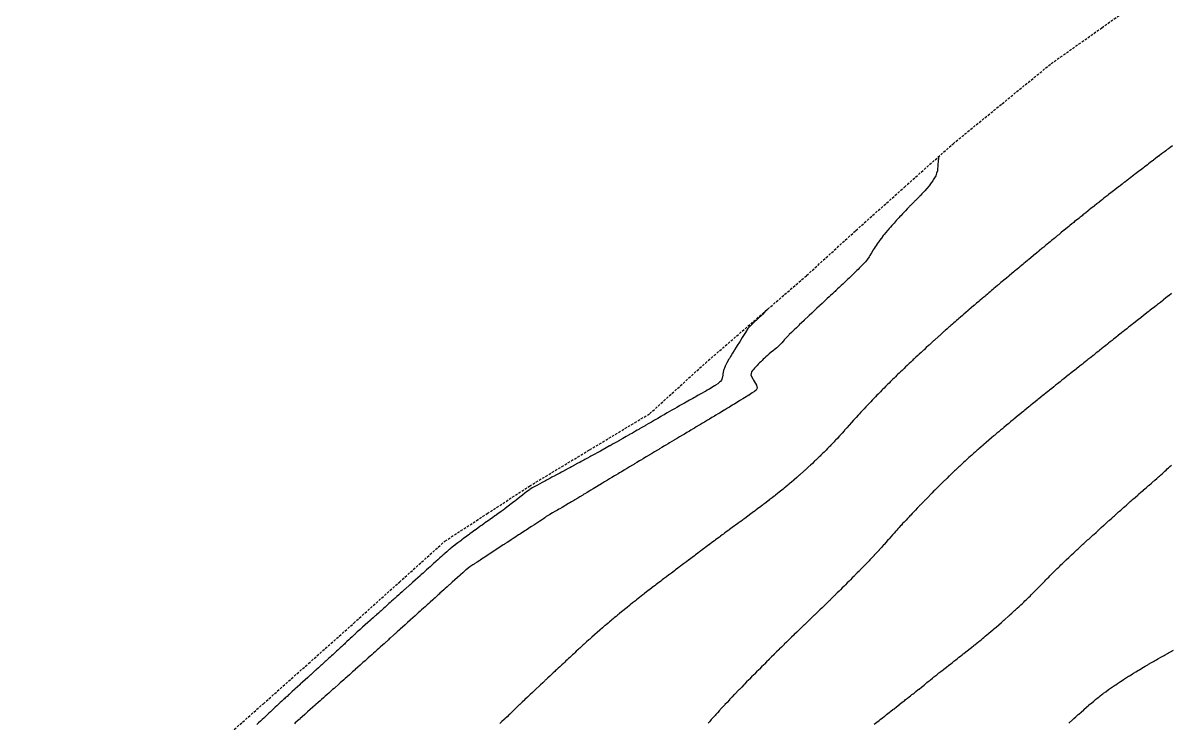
# Model space of a CAD drawing. Extents: x 6012137 to 6013842, y 2108997 to 2110704.
# Drawn here: x 6012141.1 to 6012371.2, y 2109136.9 to 2109277.2 of the extents above; entities that cross this region are included whole.
import ezdxf

# ---------------------------------------------------------------- set-up
doc = ezdxf.new("R2010")
doc.units = 0
doc.linetypes.add('HIDDENX2', pattern=[0.75, 0.5, -0.25])
doc.layers.get('0').update_dxf_attribs({"linetype": 'CONTINUOUS'})

msp = doc.modelspace()

# ---------------------------------------------------------------- linework, layer by layer
at = {"color": 6, "linetype": 'CONTINUOUS', "flags": 128}
for points in [[(6012371.45, 2109252.61), (6012371.01, 2109252.27), (6012370.68, 2109252.02), (6012370.44, 2109251.84), (6012370.13, 2109251.61), (6012369.87, 2109251.41), (6012369.68, 2109251.27), (6012369.3, 2109250.98), (6012368.8, 2109250.61), (6012368.73, 2109250.55), (6012368.68, 2109250.51), (6012368.16, 2109250.12), (6012367.68, 2109249.76), (6012367.59, 2109249.69), (6012367.48, 2109249.61), (6012367.03, 2109249.26), (6012366.68, 2109249), (6012366.46, 2109248.83), (6012366.17, 2109248.61), (6012365.89, 2109248.39), (6012365.68, 2109248.23), (6012365.32, 2109247.96), (6012364.86, 2109247.61), (6012364.76, 2109247.53), (6012364.68, 2109247.47), (6012364.09, 2109247.01), (6012363.68, 2109246.7), (6012363.63, 2109246.66), (6012363.56, 2109246.61), (6012363.06, 2109246.22), (6012362.68, 2109245.93), (6012362.5, 2109245.79), (6012362.26, 2109245.61), (6012361.93, 2109245.35), (6012361.68, 2109245.16), (6012361.37, 2109244.92), (6012360.97, 2109244.61), (6012360.81, 2109244.48), (6012360.68, 2109244.38), (6012360.24, 2109244.04), (6012359.68, 2109243.61), (6012359.68, 2109243.61), (6012359.68, 2109243.61), (6012359.12, 2109243.17), (6012358.68, 2109242.83), (6012358.56, 2109242.73), (6012358.4, 2109242.61), (6012357.99, 2109242.29), (6012357.68, 2109242.05), (6012357.43, 2109241.85), (6012357.12, 2109241.61), (6012356.87, 2109241.41), (6012356.68, 2109241.26), (6012356.31, 2109240.97), (6012355.85, 2109240.61), (6012355.75, 2109240.53), (6012355.68, 2109240.47), (6012355.2, 2109240.09), (6012354.68, 2109239.68), (6012354.64, 2109239.65), (6012354.59, 2109239.61), (6012354.08, 2109239.2), (6012353.68, 2109238.88), (6012353.53, 2109238.76), (6012353.34, 2109238.61), (6012352.98, 2109238.31), (6012352.68, 2109238.07), (6012352.42, 2109237.86), (6012352.11, 2109237.61), (6012351.87, 2109237.41), (6012351.68, 2109237.26), (6012351.32, 2109236.97), (6012350.88, 2109236.61), (6012350.77, 2109236.52), (6012350.68, 2109236.44), (6012349.77, 2109235.7), (6012349.68, 2109235.62), (6012349.67, 2109235.62), (6012349.66, 2109235.61), (6012349.12, 2109235.16), (6012348.68, 2109234.8), (6012348.57, 2109234.71), (6012348.44, 2109234.61), (6012348.02, 2109234.26), (6012347.68, 2109233.98), (6012347.48, 2109233.81), (6012347.23, 2109233.61), (6012346.93, 2109233.36), (6012346.68, 2109233.16), (6012346.38, 2109232.91), (6012346.02, 2109232.61), (6012345.83, 2109232.45), (6012345.68, 2109232.33), (6012345.28, 2109232), (6012344.81, 2109231.61), (6012344.74, 2109231.55), (6012344.68, 2109231.5), (6012344.19, 2109231.1), (6012343.68, 2109230.67), (6012343.64, 2109230.64), (6012343.6, 2109230.61), (6012343.1, 2109230.19), (6012342.68, 2109229.84), (6012342.55, 2109229.74), (6012342.39, 2109229.61), (6012342, 2109229.28), (6012341.68, 2109229.01), (6012341.46, 2109228.83), (6012341.19, 2109228.61), (6012340.91, 2109228.37), (6012340.68, 2109228.18), (6012340.37, 2109227.92), (6012339.99, 2109227.61), (6012339.82, 2109227.46), (6012339.68, 2109227.35), (6012339.28, 2109227.01), (6012338.8, 2109226.61), (6012338.73, 2109226.55), (6012338.68, 2109226.51), (6012338.19, 2109226.1), (6012337.68, 2109225.67), (6012337.64, 2109225.64), (6012337.6, 2109225.61), (6012337.1, 2109225.19), (6012336.68, 2109224.83), (6012336.56, 2109224.73), (6012336.41, 2109224.61), (6012336.02, 2109224.27), (6012335.68, 2109223.99), (6012335.47, 2109223.81), (6012335.23, 2109223.61), (6012334.93, 2109223.35), (6012334.68, 2109223.14), (6012334.39, 2109222.9), (6012334.05, 2109222.61), (6012333.85, 2109222.44), (6012333.68, 2109222.29), (6012333.31, 2109221.98), (6012332.87, 2109221.61), (6012332.77, 2109221.52), (6012332.68, 2109221.44), (6012332.23, 2109221.06), (6012331.7, 2109220.61), (6012331.69, 2109220.6), (6012331.68, 2109220.59), (6012331.15, 2109220.14), (6012330.68, 2109219.73), (6012330.61, 2109219.68), (6012330.53, 2109219.61), (6012330.07, 2109219.21), (6012329.68, 2109218.88), (6012329.54, 2109218.75), (6012329.37, 2109218.61), (6012329, 2109218.29), (6012328.68, 2109218.01), (6012328.46, 2109217.82), (6012328.21, 2109217.61), (6012327.93, 2109217.36), (6012327.68, 2109217.14), (6012327.4, 2109216.89), (6012327.07, 2109216.61), (6012326.86, 2109216.42), (6012326.68, 2109216.26), (6012326.33, 2109215.95), (6012325.94, 2109215.61), (6012325.8, 2109215.48), (6012325.68, 2109215.37), (6012325.27, 2109215.01), (6012324.82, 2109214.61), (6012324.75, 2109214.54), (6012324.68, 2109214.48), (6012323.71, 2109213.61), (6012323.68, 2109213.58), (6012323.17, 2109213.12), (6012322.68, 2109212.67), (6012322.65, 2109212.64), (6012322.61, 2109212.61), (6012322.12, 2109212.16), (6012321.68, 2109211.75), (6012321.6, 2109211.68), (6012321.52, 2109211.61), (6012321.08, 2109211.2), (6012320.68, 2109210.83), (6012320.56, 2109210.72), (6012320.44, 2109210.61), (6012320.05, 2109210.24), (6012319.68, 2109209.9), (6012319.53, 2109209.76), (6012319.37, 2109209.61), (6012319.02, 2109209.27), (6012318.68, 2109208.95), (6012318.5, 2109208.78), (6012318.31, 2109208.61), (6012317.99, 2109208.3), (6012317.68, 2109208), (6012317.48, 2109207.81), (6012317.27, 2109207.61), (6012316.97, 2109207.32), (6012316.68, 2109207.04), (6012316.46, 2109206.83), (6012316.24, 2109206.61), (6012315.96, 2109206.33), (6012315.68, 2109206.06), (6012315.45, 2109205.84), (6012315.22, 2109205.61), (6012314.95, 2109205.34), (6012314.68, 2109205.07), (6012314.45, 2109204.84), (6012314.21, 2109204.61), (6012313.95, 2109204.34), (6012313.68, 2109204.07), (6012313.45, 2109203.84), (6012313.22, 2109203.61), (6012312.95, 2109203.33), (6012312.68, 2109203.05), (6012312.46, 2109202.83), (6012312.25, 2109202.61), (6012311.97, 2109202.32), (6012311.68, 2109202.02), (6012311.48, 2109201.81), (6012311.28, 2109201.61), (6012310.99, 2109201.3), (6012310.68, 2109200.97), (6012310.5, 2109200.78), (6012310.33, 2109200.61), (6012310.02, 2109200.27), (6012309.68, 2109199.91), (6012309.53, 2109199.75), (6012309.4, 2109199.61), (6012309.05, 2109199.23), (6012308.68, 2109198.83), (6012308.57, 2109198.71), (6012308.48, 2109198.61), (6012308.09, 2109198.19), (6012307.68, 2109197.74), (6012307.62, 2109197.67), (6012307.56, 2109197.61), (6012307.14, 2109197.14), (6012306.68, 2109196.63), (6012306.67, 2109196.62), (6012306.66, 2109196.61), (6012306.19, 2109196.09), (6012305.76, 2109195.61), (6012305.72, 2109195.56), (6012305.68, 2109195.51), (6012305.25, 2109195.03), (6012304.88, 2109194.61), (6012304.78, 2109194.5), (6012304.68, 2109194.39), (6012304.31, 2109193.97), (6012303.97, 2109193.61), (6012303.83, 2109193.45), (6012303.68, 2109193.29), (6012303.35, 2109192.94), (6012303.03, 2109192.61), (6012302.86, 2109192.43), (6012302.68, 2109192.25), (6012302.36, 2109191.92), (6012302.05, 2109191.61), (6012301.86, 2109191.42), (6012301.68, 2109191.24), (6012301.36, 2109190.93), (6012301.03, 2109190.61), (6012300.85, 2109190.43), (6012300.68, 2109190.27), (6012300.34, 2109189.94), (6012299.98, 2109189.61), (6012299.83, 2109189.46), (6012299.68, 2109189.32), (6012299.31, 2109188.97), (6012298.92, 2109188.61), (6012298.79, 2109188.49), (6012298.68, 2109188.39), (6012298.27, 2109188.01), (6012297.83, 2109187.61), (6012297.75, 2109187.54), (6012297.68, 2109187.47), (6012296.71, 2109186.61), (6012296.68, 2109186.58), (6012296.17, 2109186.12), (6012295.68, 2109185.69), (6012295.63, 2109185.65), (6012295.58, 2109185.61), (6012295.1, 2109185.19), (6012294.68, 2109184.83), (6012294.56, 2109184.73), (6012294.41, 2109184.61), (6012294.01, 2109184.27), (6012293.68, 2109184), (6012293.46, 2109183.82), (6012293.19, 2109183.61), (6012292.91, 2109183.38), (6012292.68, 2109183.19), (6012292.35, 2109182.93), (6012291.93, 2109182.61), (6012291.79, 2109182.49), (6012291.68, 2109182.41), (6012291.23, 2109182.06), (6012290.68, 2109181.64), (6012290.66, 2109181.62), (6012290.64, 2109181.61), (6012290.1, 2109181.19), (6012289.68, 2109180.87), (6012289.53, 2109180.76), (6012289.33, 2109180.61), (6012288.96, 2109180.33), (6012288.68, 2109180.11), (6012288.39, 2109179.9), (6012288, 2109179.61), (6012287.82, 2109179.47), (6012287.68, 2109179.36), (6012287.25, 2109179.04), (6012286.68, 2109178.62), (6012286.67, 2109178.61), (6012286.66, 2109178.61), (6012286.1, 2109178.19), (6012285.68, 2109177.88), (6012285.52, 2109177.77), (6012285.3, 2109177.61), (6012284.94, 2109177.34), (6012284.68, 2109177.15), (6012284.37, 2109176.92), (6012283.93, 2109176.61), (6012283.79, 2109176.5), (6012283.68, 2109176.42), (6012283.21, 2109176.08), (6012282.68, 2109175.68), (6012282.64, 2109175.65), (6012282.57, 2109175.61), (6012282.06, 2109175.23), (6012281.68, 2109174.95), (6012281.48, 2109174.8), (6012281.22, 2109174.61), (6012280.91, 2109174.38), (6012280.68, 2109174.2), (6012280.34, 2109173.95), (6012279.87, 2109173.61), (6012279.76, 2109173.52), (6012279.68, 2109173.46), (6012279.19, 2109173.1), (6012278.68, 2109172.71), (6012278.62, 2109172.67), (6012278.53, 2109172.61), (6012278.05, 2109172.24), (6012277.68, 2109171.96), (6012277.48, 2109171.81), (6012277.2, 2109171.61), (6012276.9, 2109171.38), (6012276.68, 2109171.21), (6012276.33, 2109170.95), (6012275.87, 2109170.61), (6012275.76, 2109170.52), (6012275.68, 2109170.46), (6012275.19, 2109170.09), (6012274.68, 2109169.71), (6012274.62, 2109169.66), (6012274.54, 2109169.61), (6012274.05, 2109169.24), (6012273.68, 2109168.96), (6012273.48, 2109168.81), (6012273.21, 2109168.61), (6012272.91, 2109168.38), (6012272.68, 2109168.21), (6012272.34, 2109167.95), (6012271.88, 2109167.61), (6012271.77, 2109167.52), (6012271.68, 2109167.45), (6012271.07, 2109166.99), (6012270.68, 2109166.7), (6012270.63, 2109166.66), (6012270.55, 2109166.61), (6012270.06, 2109166.23), (6012269.68, 2109165.94), (6012269.49, 2109165.8), (6012269.23, 2109165.61), (6012268.92, 2109165.37), (6012268.68, 2109165.18), (6012268.35, 2109164.93), (6012267.92, 2109164.61), (6012267.78, 2109164.5), (6012267.68, 2109164.42), (6012267.22, 2109164.07), (6012266.68, 2109163.65), (6012266.65, 2109163.63), (6012266.62, 2109163.61), (6012266.09, 2109163.2), (6012265.68, 2109162.88), (6012265.53, 2109162.76), (6012265.33, 2109162.61), (6012264.97, 2109162.32), (6012264.68, 2109162.09), (6012264.41, 2109161.88), (6012264.06, 2109161.61), (6012263.85, 2109161.44), (6012263.68, 2109161.3), (6012263.29, 2109160.99), (6012262.81, 2109160.61), (6012262.74, 2109160.55), (6012262.68, 2109160.5), (6012262.18, 2109160.1), (6012261.68, 2109159.7), (6012261.63, 2109159.66), (6012261.57, 2109159.61), (6012261.08, 2109159.21), (6012260.68, 2109158.88), (6012260.53, 2109158.76), (6012260.35, 2109158.61), (6012259.98, 2109158.3), (6012259.68, 2109158.05), (6012259.44, 2109157.85), (6012259.14, 2109157.61), (6012258.89, 2109157.4), (6012258.68, 2109157.22), (6012258.35, 2109156.94), (6012257.95, 2109156.61), (6012257.81, 2109156.48), (6012257.68, 2109156.37), (6012257.27, 2109156.02), (6012256.78, 2109155.61), (6012256.73, 2109155.56), (6012256.68, 2109155.52), (6012256.19, 2109155.09), (6012255.68, 2109154.65), (6012255.66, 2109154.63), (6012255.63, 2109154.61), (6012255.13, 2109154.16), (6012254.68, 2109153.76), (6012254.6, 2109153.69), (6012254.51, 2109153.61), (6012254.07, 2109153.22), (6012253.68, 2109152.86), (6012253.55, 2109152.74), (6012253.4, 2109152.61), (6012253.02, 2109152.26), (6012252.68, 2109151.94), (6012252.5, 2109151.78), (6012252.32, 2109151.61), (6012251.99, 2109151.3), (6012251.68, 2109151.01), (6012251.47, 2109150.82), (6012251.25, 2109150.61), (6012250.95, 2109150.33), (6012250.68, 2109150.08), (6012250.44, 2109149.85), (6012250.18, 2109149.61), (6012249.92, 2109149.37), (6012249.68, 2109149.14), (6012249.4, 2109148.88), (6012249.1, 2109148.61), (6012248.89, 2109148.4), (6012248.68, 2109148.21), (6012248.37, 2109147.92), (6012248.03, 2109147.61), (6012247.85, 2109147.43), (6012247.68, 2109147.27), (6012247.34, 2109146.95), (6012246.97, 2109146.61), (6012246.82, 2109146.47), (6012246.68, 2109146.33), (6012246.31, 2109145.98), (6012245.91, 2109145.61), (6012245.79, 2109145.5), (6012245.68, 2109145.39), (6012245.28, 2109145.01), (6012244.85, 2109144.61), (6012244.76, 2109144.53), (6012244.68, 2109144.45), (6012243.79, 2109143.61), (6012243.68, 2109143.5), (6012243.22, 2109143.07), (6012242.73, 2109142.61), (6012242.71, 2109142.58), (6012242.68, 2109142.55), (6012242.19, 2109142.09), (6012241.68, 2109141.61), (6012241.68, 2109141.6), (6012241.68, 2109141.6), (6012241.17, 2109141.12), (6012240.68, 2109140.65), (6012240.66, 2109140.63), (6012240.64, 2109140.61), (6012240.15, 2109140.14), (6012239.68, 2109139.69), (6012239.64, 2109139.65), (6012239.59, 2109139.61), (6012239.13, 2109139.16), (6012238.68, 2109138.73), (6012238.62, 2109138.67), (6012238.55, 2109138.61), (6012238.11, 2109138.18), (6012237.68, 2109137.77), (6012237.6, 2109137.69), (6012237.51, 2109137.61), (6012237.09, 2109137.2), (6012236.68, 2109136.8)], [(6012324.6, 2109250.44), (6012324.6, 2109250.43), (6012324.58, 2109250.21), (6012324.57, 2109250.05), (6012324.53, 2109249.61), (6012324.47, 2109248.82), (6012324.45, 2109248.61), (6012324.39, 2109247.9), (6012324.36, 2109247.61), (6012324.17, 2109247.11), (6012324.04, 2109246.61), (6012323.9, 2109246.39), (6012323.68, 2109246.02), (6012323.52, 2109245.76), (6012323.44, 2109245.61), (6012323.11, 2109245.18), (6012322.69, 2109244.61), (6012322.68, 2109244.6), (6012322.68, 2109244.6), (6012322.22, 2109244.07), (6012321.83, 2109243.61), (6012321.76, 2109243.53), (6012321.68, 2109243.45), (6012321.27, 2109243.01), (6012320.88, 2109242.61), (6012320.78, 2109242.51), (6012320.68, 2109242.41), (6012320.29, 2109242), (6012319.9, 2109241.61), (6012319.79, 2109241.5), (6012319.68, 2109241.39), (6012319.29, 2109240.99), (6012318.91, 2109240.61), (6012318.8, 2109240.49), (6012318.68, 2109240.38), (6012318.31, 2109239.98), (6012317.95, 2109239.61), (6012317.82, 2109239.47), (6012317.68, 2109239.33), (6012317.34, 2109238.95), (6012317.02, 2109238.61), (6012316.86, 2109238.43), (6012316.68, 2109238.25), (6012316.38, 2109237.9), (6012316.11, 2109237.61), (6012315.91, 2109237.38), (6012315.68, 2109237.14), (6012315.44, 2109236.85), (6012315.22, 2109236.61), (6012314.97, 2109236.32), (6012314.68, 2109236.01), (6012314.5, 2109235.78), (6012314.35, 2109235.61), (6012314.05, 2109235.24), (6012313.68, 2109234.83), (6012313.59, 2109234.7), (6012313.52, 2109234.61), (6012313.16, 2109234.12), (6012312.77, 2109233.61), (6012312.73, 2109233.56), (6012312.68, 2109233.49), (6012312.31, 2109232.97), (6012312.06, 2109232.61), (6012311.9, 2109232.38), (6012311.68, 2109232.04), (6012311.51, 2109231.78), (6012311.41, 2109231.61), (6012311.14, 2109231.15), (6012310.84, 2109230.61), (6012310.78, 2109230.51), (6012310.68, 2109230.37), (6012310.37, 2109229.91), (6012310.16, 2109229.61), (6012309.92, 2109229.36), (6012309.68, 2109229.1), (6012309.44, 2109228.85), (6012309.23, 2109228.61), (6012308.95, 2109228.34), (6012308.68, 2109228.07), (6012308.45, 2109227.84), (6012308.23, 2109227.61), (6012307.95, 2109227.34), (6012307.68, 2109227.08), (6012307.44, 2109226.85), (6012307.2, 2109226.61), (6012306.93, 2109226.36), (6012306.68, 2109226.11), (6012306.42, 2109225.87), (6012306.16, 2109225.61), (6012305.91, 2109225.38), (6012305.68, 2109225.16), (6012305.4, 2109224.89), (6012305.1, 2109224.61), (6012304.88, 2109224.4), (6012304.68, 2109224.21), (6012304.37, 2109223.92), (6012304.04, 2109223.61), (6012303.85, 2109223.43), (6012303.68, 2109223.28), (6012303.33, 2109222.95), (6012302.96, 2109222.61), (6012302.82, 2109222.47), (6012302.68, 2109222.35), (6012302.3, 2109221.99), (6012301.89, 2109221.61), (6012301.78, 2109221.51), (6012301.68, 2109221.42), (6012301.26, 2109221.02), (6012300.81, 2109220.61), (6012300.74, 2109220.54), (6012300.68, 2109220.48), (6012300.23, 2109220.06), (6012299.75, 2109219.61), (6012299.71, 2109219.57), (6012299.68, 2109219.55), (6012299.2, 2109219.09), (6012298.68, 2109218.61), (6012298.68, 2109218.6), (6012298.68, 2109218.6), (6012298.61, 2109218.53), (6012297.68, 2109217.65), (6012297.63, 2109217.61), (6012296.68, 2109216.7), (6012296.63, 2109216.65), (6012296.58, 2109216.61), (6012296.13, 2109216.16), (6012295.68, 2109215.74), (6012295.61, 2109215.67), (6012295.55, 2109215.61), (6012295.11, 2109215.17), (6012294.68, 2109214.77), (6012294.6, 2109214.68), (6012294.53, 2109214.61), (6012294.11, 2109214.17), (6012293.68, 2109213.75), (6012293.62, 2109213.67), (6012293.56, 2109213.61), (6012293.16, 2109213.13), (6012292.68, 2109212.61), (6012292.68, 2109212.6), (6012292.68, 2109212.6), (6012292.16, 2109212.12), (6012291.68, 2109211.73), (6012291.61, 2109211.67), (6012291.53, 2109211.61), (6012291.06, 2109211.22), (6012290.68, 2109210.91), (6012290.52, 2109210.76), (6012290.34, 2109210.61), (6012289.99, 2109210.29), (6012289.68, 2109210.05), (6012289.47, 2109209.82), (6012289.24, 2109209.61), (6012288.97, 2109209.32), (6012288.68, 2109209.09), (6012288.45, 2109208.84), (6012288.23, 2109208.61), (6012287.97, 2109208.31), (6012287.68, 2109208.05), (6012287.48, 2109207.81), (6012287.33, 2109207.61), (6012287.09, 2109207.31), (6012286.97, 2109206.66), (6012287, 2109206.61), (6012287.35, 2109205.94), (6012287.5, 2109205.61), (6012287.68, 2109205.3), (6012288.1, 2109204.61), (6012288.22, 2109204.07), (6012288.03, 2109203.61), (6012287.68, 2109203.38), (6012287.22, 2109203.07), (6012286.68, 2109202.7), (6012286.62, 2109202.66), (6012286.54, 2109202.61), (6012285.68, 2109202.08), (6012285.39, 2109201.9), (6012284.91, 2109201.61), (6012284.68, 2109201.47), (6012284.14, 2109201.14), (6012283.68, 2109200.86), (6012283.52, 2109200.76), (6012283.26, 2109200.61), (6012282.68, 2109200.25), (6012282.28, 2109200.01), (6012281.68, 2109199.65), (6012281.65, 2109199.63), (6012281.61, 2109199.61), (6012280.68, 2109199.05), (6012280.4, 2109198.88), (6012279.95, 2109198.61), (6012279.68, 2109198.45), (6012279.16, 2109198.13), (6012278.68, 2109197.85), (6012278.53, 2109197.76), (6012278.28, 2109197.61), (6012277.68, 2109197.25), (6012277.28, 2109197.01), (6012276.68, 2109196.65), (6012276.65, 2109196.63), (6012276.61, 2109196.61), (6012276.03, 2109196.26), (6012275.68, 2109196.05), (6012275.4, 2109195.88), (6012274.94, 2109195.61), (6012274.68, 2109195.45), (6012274.15, 2109195.13), (6012273.68, 2109194.85), (6012273.53, 2109194.76), (6012273.28, 2109194.61), (6012272.68, 2109194.25), (6012272.28, 2109194.01), (6012271.68, 2109193.65), (6012271.61, 2109193.61), (6012270.68, 2109193.05), (6012270.4, 2109192.88), (6012269.94, 2109192.61), (6012269.68, 2109192.45), (6012269.15, 2109192.13), (6012268.68, 2109191.85), (6012268.53, 2109191.76), (6012268.27, 2109191.61), (6012267.68, 2109191.25), (6012267.28, 2109191.01), (6012266.68, 2109190.65), (6012266.65, 2109190.63), (6012266.61, 2109190.61), (6012266.03, 2109190.26), (6012265.68, 2109190.05), (6012265.4, 2109189.88), (6012264.94, 2109189.61), (6012264.68, 2109189.45), (6012264.15, 2109189.13), (6012263.68, 2109188.85), (6012263.53, 2109188.76), (6012263.28, 2109188.61), (6012262.68, 2109188.25), (6012262.28, 2109188.01), (6012261.68, 2109187.65), (6012261.65, 2109187.63), (6012261.61, 2109187.61), (6012261.03, 2109187.26), (6012260.68, 2109187.05), (6012260.4, 2109186.88), (6012259.94, 2109186.61), (6012259.68, 2109186.45), (6012259.15, 2109186.13), (6012258.68, 2109185.85), (6012258.28, 2109185.61), (6012257.68, 2109185.25), (6012257.28, 2109185.01), (6012256.68, 2109184.65), (6012256.65, 2109184.63), (6012256.61, 2109184.61), (6012256.03, 2109184.26), (6012255.68, 2109184.05), (6012255.4, 2109183.88), (6012254.94, 2109183.61), (6012254.68, 2109183.45), (6012254.15, 2109183.13), (6012253.68, 2109182.85), (6012253.53, 2109182.76), (6012253.28, 2109182.61), (6012252.68, 2109182.25), (6012252.28, 2109182.01), (6012251.68, 2109181.65), (6012251.65, 2109181.63), (6012251.61, 2109181.61), (6012251.02, 2109181.26), (6012250.68, 2109181.05), (6012250.4, 2109180.89), (6012249.93, 2109180.61), (6012249.68, 2109180.46), (6012249.14, 2109180.14), (6012248.68, 2109179.86), (6012248.51, 2109179.77), (6012248.23, 2109179.61), (6012247.68, 2109179.29), (6012247.24, 2109179.05), (6012246.68, 2109178.74), (6012246.6, 2109178.69), (6012246.47, 2109178.61), (6012245.99, 2109178.3), (6012245.68, 2109178.08), (6012245.4, 2109177.88), (6012244.99, 2109177.61), (6012244.68, 2109177.4), (6012244.07, 2109177), (6012243.68, 2109176.74), (6012243.6, 2109176.68), (6012243.48, 2109176.61), (6012243, 2109176.29), (6012242.68, 2109176.08), (6012242.39, 2109175.89), (6012241.96, 2109175.61), (6012241.68, 2109175.42), (6012241.19, 2109175.1), (6012240.68, 2109174.77), (6012240.58, 2109174.7), (6012240.44, 2109174.61), (6012239.68, 2109174.11), (6012239.37, 2109173.91), (6012238.91, 2109173.61), (6012238.68, 2109173.46), (6012238.16, 2109173.12), (6012237.68, 2109172.81), (6012237.56, 2109172.73), (6012237.37, 2109172.61), (6012236.68, 2109172.15), (6012236.35, 2109171.94), (6012235.84, 2109171.61), (6012235.68, 2109171.5), (6012235.14, 2109171.15), (6012234.68, 2109170.85), (6012234.54, 2109170.75), (6012234.32, 2109170.61), (6012233.68, 2109170.19), (6012233.33, 2109169.96), (6012232.79, 2109169.61), (6012232.68, 2109169.53), (6012232.13, 2109169.16), (6012231.68, 2109168.87), (6012231.52, 2109168.76), (6012231.29, 2109168.61), (6012230.68, 2109168.2), (6012230.34, 2109167.95), (6012229.91, 2109167.61), (6012229.8, 2109167.53), (6012229.68, 2109167.42), (6012229.25, 2109167.03), (6012228.77, 2109166.61), (6012228.68, 2109166.52), (6012228.2, 2109166.09), (6012227.68, 2109165.62), (6012227.67, 2109165.61), (6012227.66, 2109165.61), (6012227.15, 2109165.14), (6012226.68, 2109164.72), (6012226.62, 2109164.67), (6012226.55, 2109164.61), (6012226.09, 2109164.19), (6012225.68, 2109163.82), (6012225.57, 2109163.72), (6012225.44, 2109163.61), (6012224.68, 2109162.92), (6012224.51, 2109162.77), (6012224.33, 2109162.61), (6012223.68, 2109162.02), (6012223.46, 2109161.82), (6012223.22, 2109161.61), (6012222.68, 2109161.12), (6012222.41, 2109160.88), (6012222.11, 2109160.61), (6012221.68, 2109160.22), (6012221.36, 2109159.93), (6012221, 2109159.61), (6012220.68, 2109159.32), (6012220.3, 2109158.98), (6012219.89, 2109158.61), (6012219.68, 2109158.42), (6012219.25, 2109158.03), (6012218.78, 2109157.61), (6012218.68, 2109157.52), (6012218.2, 2109157.09), (6012217.68, 2109156.62), (6012217.67, 2109156.61), (6012216.68, 2109155.72), (6012216.62, 2109155.67), (6012216.55, 2109155.61), (6012216.09, 2109155.19), (6012215.68, 2109154.82), (6012215.57, 2109154.72), (6012215.44, 2109154.61), (6012214.68, 2109153.92), (6012214.52, 2109153.77), (6012214.33, 2109153.61), (6012213.68, 2109153.02), (6012213.46, 2109152.82), (6012213.22, 2109152.61), (6012212.68, 2109152.12), (6012212.41, 2109151.88), (6012212.11, 2109151.61), (6012211.94, 2109151.45), (6012211.68, 2109151.22), (6012211.36, 2109150.93), (6012211.01, 2109150.61), (6012210.68, 2109150.31), (6012210.31, 2109149.98), (6012209.89, 2109149.61), (6012209.68, 2109149.42), (6012209.25, 2109149.04), (6012208.77, 2109148.61), (6012208.68, 2109148.53), (6012208.19, 2109148.09), (6012207.68, 2109147.63), (6012207.67, 2109147.62), (6012207.65, 2109147.61), (6012207.14, 2109147.15), (6012206.68, 2109146.74), (6012206.61, 2109146.68), (6012206.53, 2109146.61), (6012206.08, 2109146.21), (6012205.68, 2109145.85), (6012205.55, 2109145.73), (6012205.41, 2109145.61), (6012204.68, 2109144.96), (6012204.49, 2109144.79), (6012204.29, 2109144.61), (6012203.68, 2109144.07), (6012203.44, 2109143.85), (6012203.16, 2109143.61), (6012202.68, 2109143.18), (6012202.38, 2109142.91), (6012202.04, 2109142.61), (6012201.68, 2109142.28), (6012201.32, 2109141.96), (6012200.92, 2109141.61), (6012200.68, 2109141.39), (6012200.26, 2109141.02), (6012199.8, 2109140.61), (6012199.68, 2109140.5), (6012199.21, 2109140.08), (6012198.68, 2109139.61), (6012198.68, 2109139.61), (6012198.68, 2109139.61), (6012198.15, 2109139.14), (6012197.68, 2109138.72), (6012197.62, 2109138.66), (6012197.56, 2109138.61), (6012197.09, 2109138.19), (6012196.68, 2109137.83), (6012196.57, 2109137.72), (6012196.44, 2109137.61), (6012195.68, 2109136.93), (6012195.51, 2109136.78)], [(6012371.3, 2109222.99), (6012370.81, 2109222.61), (6012370.74, 2109222.55), (6012370.68, 2109222.51), (6012370.17, 2109222.11), (6012369.68, 2109221.73), (6012369.61, 2109221.67), (6012369.53, 2109221.61), (6012369.05, 2109221.24), (6012368.68, 2109220.95), (6012368.49, 2109220.8), (6012368.24, 2109220.61), (6012367.93, 2109220.36), (6012367.68, 2109220.17), (6012367.36, 2109219.92), (6012366.96, 2109219.61), (6012366.8, 2109219.48), (6012366.68, 2109219.39), (6012366.24, 2109219.04), (6012365.68, 2109218.61), (6012365.68, 2109218.6), (6012365.68, 2109218.6), (6012365.12, 2109218.16), (6012364.68, 2109217.82), (6012364.41, 2109217.61), (6012363.68, 2109217.03), (6012363.44, 2109216.84), (6012363.14, 2109216.61), (6012362.89, 2109216.4), (6012362.68, 2109216.24), (6012362.33, 2109215.96), (6012361.88, 2109215.61), (6012361.77, 2109215.52), (6012361.68, 2109215.45), (6012361.21, 2109215.08), (6012360.68, 2109214.66), (6012360.65, 2109214.63), (6012360.62, 2109214.61), (6012360.1, 2109214.19), (6012359.68, 2109213.86), (6012359.54, 2109213.75), (6012359.36, 2109213.61), (6012358.98, 2109213.31), (6012358.68, 2109213.07), (6012358.42, 2109212.86), (6012358.1, 2109212.61), (6012357.87, 2109212.42), (6012357.68, 2109212.27), (6012357.31, 2109211.98), (6012356.84, 2109211.61), (6012356.75, 2109211.54), (6012356.68, 2109211.48), (6012356.19, 2109211.09), (6012355.68, 2109210.68), (6012355.64, 2109210.65), (6012355.58, 2109210.61), (6012355.08, 2109210.21), (6012354.68, 2109209.89), (6012354.52, 2109209.76), (6012354.33, 2109209.61), (6012353.97, 2109209.32), (6012353.68, 2109209.09), (6012353.41, 2109208.88), (6012353.07, 2109208.61), (6012352.85, 2109208.43), (6012352.68, 2109208.3), (6012352.3, 2109207.99), (6012351.82, 2109207.61), (6012351.74, 2109207.55), (6012351.68, 2109207.5), (6012351.15, 2109207.08), (6012350.68, 2109206.7), (6012350.56, 2109206.61), (6012349.68, 2109205.9), (6012349.51, 2109205.77), (6012349.31, 2109205.61), (6012348.96, 2109205.33), (6012348.68, 2109205.1), (6012348.4, 2109204.88), (6012348.06, 2109204.61), (6012347.85, 2109204.44), (6012347.68, 2109204.3), (6012347.29, 2109203.99), (6012346.81, 2109203.61), (6012346.74, 2109203.55), (6012346.68, 2109203.5), (6012346.18, 2109203.1), (6012345.68, 2109202.7), (6012345.63, 2109202.66), (6012345.57, 2109202.61), (6012345.08, 2109202.21), (6012344.68, 2109201.89), (6012344.52, 2109201.76), (6012344.33, 2109201.61), (6012343.97, 2109201.32), (6012343.68, 2109201.09), (6012343.42, 2109200.87), (6012343.09, 2109200.61), (6012342.86, 2109200.42), (6012342.68, 2109200.28), (6012342.31, 2109199.98), (6012341.86, 2109199.61), (6012341.76, 2109199.53), (6012341.68, 2109199.46), (6012341.21, 2109199.08), (6012340.68, 2109198.64), (6012340.66, 2109198.62), (6012340.64, 2109198.61), (6012340.11, 2109198.17), (6012339.68, 2109197.81), (6012339.57, 2109197.72), (6012339.43, 2109197.61), (6012339.02, 2109197.27), (6012338.68, 2109196.98), (6012338.23, 2109196.61), (6012337.68, 2109196.15), (6012337.38, 2109195.9), (6012337.03, 2109195.61), (6012336.84, 2109195.45), (6012336.68, 2109195.31), (6012336.3, 2109194.99), (6012335.84, 2109194.61), (6012335.76, 2109194.53), (6012335.68, 2109194.47), (6012335.21, 2109194.07), (6012334.68, 2109193.62), (6012334.67, 2109193.61), (6012334.66, 2109193.61), (6012334.13, 2109193.15), (6012333.68, 2109192.76), (6012333.6, 2109192.69), (6012333.5, 2109192.61), (6012333.06, 2109192.22), (6012332.68, 2109191.89), (6012332.53, 2109191.76), (6012332.36, 2109191.61), (6012332, 2109191.29), (6012331.68, 2109191), (6012331.47, 2109190.82), (6012331.24, 2109190.61), (6012330.94, 2109190.34), (6012330.68, 2109190.11), (6012330.42, 2109189.87), (6012330.13, 2109189.61), (6012329.9, 2109189.39), (6012329.68, 2109189.19), (6012329.37, 2109188.91), (6012329.05, 2109188.61), (6012328.86, 2109188.43), (6012328.68, 2109188.27), (6012328.34, 2109187.95), (6012327.98, 2109187.61), (6012327.82, 2109187.46), (6012327.68, 2109187.33), (6012327.31, 2109186.98), (6012326.92, 2109186.61), (6012326.8, 2109186.49), (6012326.68, 2109186.37), (6012326.29, 2109186), (6012325.89, 2109185.61), (6012325.78, 2109185.5), (6012325.68, 2109185.4), (6012325.28, 2109185.01), (6012324.87, 2109184.61), (6012324.77, 2109184.51), (6012324.68, 2109184.42), (6012323.86, 2109183.61), (6012323.68, 2109183.43), (6012323.27, 2109183.02), (6012322.87, 2109182.61), (6012322.77, 2109182.51), (6012322.68, 2109182.42), (6012322.28, 2109182.01), (6012321.88, 2109181.61), (6012321.78, 2109181.5), (6012321.68, 2109181.4), (6012321.29, 2109181), (6012320.91, 2109180.61), (6012320.8, 2109180.49), (6012320.68, 2109180.37), (6012320.31, 2109179.98), (6012319.95, 2109179.61), (6012319.82, 2109179.47), (6012319.68, 2109179.32), (6012319.33, 2109178.95), (6012319.01, 2109178.61), (6012318.85, 2109178.44), (6012318.68, 2109178.26), (6012318.37, 2109177.92), (6012318.07, 2109177.61), (6012317.88, 2109177.4), (6012317.68, 2109177.18), (6012317.4, 2109176.88), (6012317.15, 2109176.61), (6012316.93, 2109176.36), (6012316.68, 2109176.09), (6012316.45, 2109175.84), (6012316.24, 2109175.61), (6012315.98, 2109175.31), (6012315.68, 2109174.98), (6012315.5, 2109174.78), (6012315.35, 2109174.61), (6012315.03, 2109174.25), (6012314.68, 2109173.85), (6012314.56, 2109173.72), (6012314.46, 2109173.61), (6012314.1, 2109173.19), (6012313.68, 2109172.72), (6012313.63, 2109172.66), (6012313.58, 2109172.61), (6012313.16, 2109172.13), (6012312.68, 2109171.61), (6012312.68, 2109171.6), (6012312.68, 2109171.6), (6012312.2, 2109171.08), (6012311.76, 2109170.61), (6012311.72, 2109170.56), (6012311.68, 2109170.52), (6012310.82, 2109169.61), (6012310.68, 2109169.46), (6012310.26, 2109169.02), (6012309.86, 2109168.61), (6012309.77, 2109168.51), (6012309.68, 2109168.42), (6012309.28, 2109168.01), (6012308.89, 2109167.61), (6012308.79, 2109167.5), (6012308.68, 2109167.39), (6012308.29, 2109167), (6012307.91, 2109166.61), (6012307.79, 2109166.49), (6012307.68, 2109166.38), (6012307.3, 2109165.99), (6012306.92, 2109165.61), (6012306.8, 2109165.49), (6012306.68, 2109165.37), (6012306.3, 2109164.99), (6012305.92, 2109164.61), (6012305.8, 2109164.49), (6012305.68, 2109164.37), (6012305.3, 2109163.99), (6012304.92, 2109163.61), (6012304.8, 2109163.49), (6012304.68, 2109163.37), (6012304.29, 2109162.99), (6012303.9, 2109162.61), (6012303.79, 2109162.5), (6012303.68, 2109162.39), (6012303.29, 2109162), (6012302.88, 2109161.61), (6012302.78, 2109161.51), (6012302.68, 2109161.41), (6012302.27, 2109161.01), (6012301.86, 2109160.61), (6012301.77, 2109160.52), (6012301.68, 2109160.44), (6012301.26, 2109160.03), (6012300.82, 2109159.61), (6012300.75, 2109159.54), (6012300.68, 2109159.47), (6012300.24, 2109159.05), (6012299.78, 2109158.61), (6012299.73, 2109158.55), (6012299.68, 2109158.51), (6012299.22, 2109158.06), (6012298.75, 2109157.61), (6012298.71, 2109157.57), (6012298.68, 2109157.54), (6012297.7, 2109156.61), (6012297.68, 2109156.58), (6012297.07, 2109155.99), (6012296.68, 2109155.62), (6012296.67, 2109155.61), (6012296.67, 2109155.61), (6012296.17, 2109155.12), (6012295.68, 2109154.65), (6012295.66, 2109154.63), (6012295.63, 2109154.61), (6012295.15, 2109154.14), (6012294.68, 2109153.68), (6012294.64, 2109153.64), (6012294.61, 2109153.61), (6012294.14, 2109153.15), (6012293.68, 2109152.7), (6012293.63, 2109152.65), (6012293.59, 2109152.61), (6012293.13, 2109152.16), (6012292.68, 2109151.71), (6012292.63, 2109151.66), (6012292.57, 2109151.61), (6012292.12, 2109151.16), (6012291.68, 2109150.72), (6012291.62, 2109150.66), (6012291.56, 2109150.61), (6012291.12, 2109150.17), (6012290.68, 2109149.73), (6012290.62, 2109149.67), (6012290.56, 2109149.61), (6012290.12, 2109149.17), (6012289.68, 2109148.73), (6012289.62, 2109148.67), (6012289.56, 2109148.61), (6012289.12, 2109148.17), (6012288.68, 2109147.73), (6012288.62, 2109147.67), (6012288.56, 2109147.61), (6012288.12, 2109147.17), (6012287.68, 2109146.72), (6012287.62, 2109146.66), (6012287.56, 2109146.61), (6012287.12, 2109146.16), (6012286.68, 2109145.71), (6012286.63, 2109145.66), (6012286.57, 2109145.61), (6012286.13, 2109145.16), (6012285.68, 2109144.7), (6012285.64, 2109144.65), (6012285.59, 2109144.61), (6012285.14, 2109144.14), (6012284.68, 2109143.67), (6012284.62, 2109143.61), (6012283.68, 2109142.63), (6012283.67, 2109142.62), (6012283.66, 2109142.61), (6012283.18, 2109142.1), (6012282.71, 2109141.61), (6012282.7, 2109141.59), (6012282.68, 2109141.57), (6012282.21, 2109141.07), (6012281.78, 2109140.61), (6012281.73, 2109140.55), (6012281.68, 2109140.5), (6012281.25, 2109140.03), (6012280.86, 2109139.61), (6012280.77, 2109139.51), (6012280.68, 2109139.41), (6012280.3, 2109138.99), (6012279.95, 2109138.61), (6012279.82, 2109138.46), (6012279.68, 2109138.31), (6012279.35, 2109137.94), (6012279.05, 2109137.61), (6012278.88, 2109137.41), (6012278.68, 2109137.18), (6012278.41, 2109136.88)], [(6012290.33, 2109219.85), (6012290.28, 2109219.8), (6012289.78, 2109219.32), (6012289.28, 2109218.83), (6012287.5, 2109217.11), (6012286.92, 2109216.55), (6012286.49, 2109216.13), (6012286.41, 2109216.06), (6012286.39, 2109216.02), (6012285.9, 2109215.22), (6012285.52, 2109214.61), (6012285.24, 2109214.16), (6012284.89, 2109213.61), (6012284.81, 2109213.48), (6012284.68, 2109213.28), (6012284.26, 2109212.61), (6012284.03, 2109212.25), (6012283.68, 2109211.69), (6012283.63, 2109211.61), (6012283.27, 2109211.02), (6012283.03, 2109210.61), (6012282.9, 2109210.39), (6012282.68, 2109210.01), (6012282.53, 2109209.75), (6012282.45, 2109209.61), (6012282.18, 2109209.11), (6012281.91, 2109208.61), (6012281.84, 2109208.44), (6012281.68, 2109208.07), (6012281.54, 2109207.75), (6012281.47, 2109207.61), (6012281.38, 2109206.91), (6012281.33, 2109206.61), (6012281.24, 2109206.05), (6012281.09, 2109205.61), (6012280.89, 2109205.39), (6012280.68, 2109205.23), (6012280.35, 2109204.93), (6012279.87, 2109204.61), (6012279.76, 2109204.53), (6012279.68, 2109204.48), (6012279.15, 2109204.14), (6012278.68, 2109203.86), (6012278.52, 2109203.77), (6012278.23, 2109203.61), (6012277.88, 2109203.4), (6012277.68, 2109203.29), (6012277.24, 2109203.05), (6012276.68, 2109202.74), (6012276.6, 2109202.69), (6012276.44, 2109202.61), (6012275.96, 2109202.33), (6012275.68, 2109202.18), (6012275.32, 2109201.97), (6012274.68, 2109201.62), (6012274.67, 2109201.62), (6012274.65, 2109201.61), (6012274.04, 2109201.25), (6012273.68, 2109201.05), (6012273.4, 2109200.88), (6012272.9, 2109200.61), (6012272.76, 2109200.53), (6012272.68, 2109200.48), (6012272.13, 2109200.16), (6012271.68, 2109199.9), (6012271.16, 2109199.61), (6012270.68, 2109199.33), (6012270.22, 2109199.06), (6012269.68, 2109198.75), (6012269.59, 2109198.7), (6012269.43, 2109198.61), (6012268.95, 2109198.33), (6012268.68, 2109198.17), (6012268.32, 2109197.97), (6012267.69, 2109197.61), (6012267.68, 2109197.6), (6012267.68, 2109197.6), (6012267.05, 2109197.24), (6012266.68, 2109197.02), (6012266.42, 2109196.87), (6012265.95, 2109196.61), (6012265.78, 2109196.51), (6012265.68, 2109196.45), (6012265.15, 2109196.14), (6012264.68, 2109195.87), (6012264.51, 2109195.78), (6012264.22, 2109195.61), (6012263.88, 2109195.41), (6012263.68, 2109195.29), (6012263.24, 2109195.05), (6012262.68, 2109194.72), (6012262.61, 2109194.68), (6012262.48, 2109194.61), (6012261.97, 2109194.32), (6012261.68, 2109194.15), (6012261.33, 2109193.96), (6012260.73, 2109193.61), (6012260.7, 2109193.59), (6012260.68, 2109193.58), (6012260.05, 2109193.23), (6012259.68, 2109193.02), (6012259.41, 2109192.87), (6012258.96, 2109192.61), (6012258.78, 2109192.51), (6012258.68, 2109192.45), (6012258.32, 2109192.25), (6012257.68, 2109191.89), (6012257.49, 2109191.79), (6012257.16, 2109191.61), (6012256.85, 2109191.44), (6012256.68, 2109191.34), (6012256.2, 2109191.09), (6012255.68, 2109190.79), (6012255.56, 2109190.73), (6012255.34, 2109190.61), (6012254.91, 2109190.38), (6012254.68, 2109190.25), (6012254.26, 2109190.03), (6012253.68, 2109189.71), (6012253.48, 2109189.61), (6012252.96, 2109189.33), (6012252.68, 2109189.17), (6012252.31, 2109188.98), (6012251.68, 2109188.64), (6012251.63, 2109188.61), (6012251.01, 2109188.28), (6012250.68, 2109188.1), (6012250.36, 2109187.93), (6012249.77, 2109187.61), (6012249.71, 2109187.58), (6012249.68, 2109187.56), (6012249.06, 2109187.23), (6012248.68, 2109187.02), (6012247.91, 2109186.61), (6012247.76, 2109186.53), (6012247.68, 2109186.48), (6012247.11, 2109186.18), (6012246.68, 2109185.94), (6012246.05, 2109185.61), (6012245.81, 2109185.48), (6012245.68, 2109185.41), (6012245.16, 2109185.13), (6012244.68, 2109184.87), (6012244.19, 2109184.61), (6012243.68, 2109184.33), (6012243.13, 2109184.03), (6012242.67, 2109183.73), (6012242.52, 2109183.61), (6012242.04, 2109183.24), (6012241.68, 2109182.96), (6012241.22, 2109182.61), (6012240.92, 2109182.37), (6012240.68, 2109182.19), (6012239.93, 2109181.61), (6012239.79, 2109181.5), (6012239.68, 2109181.41), (6012239.23, 2109181.06), (6012238.68, 2109180.64), (6012238.64, 2109180.61), (6012238.09, 2109180.2), (6012237.68, 2109179.88), (6012237.32, 2109179.61), (6012236.95, 2109179.34), (6012236.68, 2109179.14), (6012236.37, 2109178.92), (6012235.94, 2109178.61), (6012235.79, 2109178.5), (6012235.68, 2109178.42), (6012235.2, 2109178.08), (6012234.68, 2109177.72), (6012234.52, 2109177.61), (6012234.02, 2109177.26), (6012233.68, 2109177.02), (6012233.44, 2109176.84), (6012233.1, 2109176.61), (6012232.86, 2109176.43), (6012232.68, 2109176.31), (6012232.28, 2109176.01), (6012231.72, 2109175.61), (6012231.7, 2109175.59), (6012231.68, 2109175.58), (6012231.13, 2109175.16), (6012230.68, 2109174.83), (6012230.55, 2109174.73), (6012230.38, 2109174.61), (6012229.98, 2109174.3), (6012229.68, 2109174.08), (6012229.41, 2109173.88), (6012229.05, 2109173.61), (6012228.84, 2109173.45), (6012228.68, 2109173.33), (6012228.27, 2109173.02), (6012227.72, 2109172.61), (6012227.7, 2109172.59), (6012227.68, 2109172.57), (6012227.13, 2109172.15), (6012226.68, 2109171.78), (6012226.58, 2109171.7), (6012226.47, 2109171.61), (6012226.05, 2109171.24), (6012225.68, 2109170.91), (6012225.52, 2109170.77), (6012225.34, 2109170.61), (6012224.99, 2109170.3), (6012224.68, 2109170.02), (6012224.46, 2109169.82), (6012224.22, 2109169.61), (6012223.93, 2109169.35), (6012223.68, 2109169.13), (6012223.41, 2109168.88), (6012223.1, 2109168.61), (6012222.88, 2109168.41), (6012222.68, 2109168.23), (6012222.35, 2109167.94), (6012221.98, 2109167.61), (6012221.82, 2109167.46), (6012221.68, 2109167.34), (6012221.29, 2109166.99), (6012220.86, 2109166.61), (6012220.77, 2109166.52), (6012220.68, 2109166.44), (6012220.24, 2109166.05), (6012219.75, 2109165.61), (6012219.71, 2109165.57), (6012219.68, 2109165.55), (6012219.19, 2109165.1), (6012218.68, 2109164.65), (6012218.63, 2109164.61), (6012217.68, 2109163.75), (6012217.6, 2109163.68), (6012217.52, 2109163.61), (6012217.08, 2109163.21), (6012216.68, 2109162.85), (6012216.55, 2109162.74), (6012216.41, 2109162.61), (6012216.02, 2109162.26), (6012215.68, 2109161.96), (6012215.5, 2109161.79), (6012215.29, 2109161.61), (6012214.97, 2109161.32), (6012214.68, 2109161.06), (6012214.44, 2109160.85), (6012214.17, 2109160.61), (6012213.91, 2109160.37), (6012213.68, 2109160.16), (6012213.39, 2109159.9), (6012213.06, 2109159.61), (6012212.86, 2109159.43), (6012212.68, 2109159.27), (6012212.33, 2109158.96), (6012211.94, 2109158.61), (6012211.8, 2109158.48), (6012211.68, 2109158.38), (6012211.27, 2109158.01), (6012210.82, 2109157.61), (6012210.75, 2109157.54), (6012210.68, 2109157.48), (6012210.22, 2109157.07), (6012209.7, 2109156.61), (6012209.69, 2109156.6), (6012209.68, 2109156.59), (6012209.16, 2109156.13), (6012208.68, 2109155.69), (6012208.64, 2109155.65), (6012208.59, 2109155.61), (6012208.11, 2109155.17), (6012207.68, 2109154.77), (6012207.6, 2109154.69), (6012207.5, 2109154.61), (6012207.08, 2109154.21), (6012206.68, 2109153.84), (6012206.56, 2109153.73), (6012206.43, 2109153.61), (6012206.04, 2109153.25), (6012205.68, 2109152.91), (6012205.52, 2109152.76), (6012205.35, 2109152.61), (6012205, 2109152.28), (6012204.68, 2109151.98), (6012204.49, 2109151.8), (6012204.28, 2109151.61), (6012203.97, 2109151.32), (6012203.68, 2109151.06), (6012203.44, 2109150.84), (6012203.19, 2109150.61), (6012202.92, 2109150.36), (6012202.68, 2109150.14), (6012202.4, 2109149.89), (6012202.1, 2109149.61), (6012201.88, 2109149.41), (6012201.68, 2109149.23), (6012201.35, 2109148.93), (6012201, 2109148.61), (6012200.83, 2109148.46), (6012200.68, 2109148.32), (6012200.3, 2109147.98), (6012199.89, 2109147.61), (6012199.78, 2109147.51), (6012199.68, 2109147.42), (6012199.25, 2109147.03), (6012198.78, 2109146.61), (6012198.73, 2109146.56), (6012198.68, 2109146.52), (6012198.2, 2109146.08), (6012197.68, 2109145.61), (6012197.68, 2109145.61), (6012197.67, 2109145.61), (6012197.15, 2109145.13), (6012196.68, 2109144.7), (6012196.63, 2109144.66), (6012196.58, 2109144.61), (6012196.11, 2109144.18), (6012195.68, 2109143.79), (6012195.59, 2109143.7), (6012195.49, 2109143.61), (6012195.07, 2109143.22), (6012194.68, 2109142.87), (6012194.55, 2109142.74), (6012194.4, 2109142.61), (6012194.03, 2109142.26), (6012193.68, 2109141.94), (6012193.51, 2109141.78), (6012193.32, 2109141.61), (6012192.99, 2109141.3), (6012192.68, 2109141.01), (6012192.47, 2109140.82), (6012192.24, 2109140.61), (6012191.95, 2109140.34), (6012191.68, 2109140.08), (6012191.17, 2109139.61), (6012190.68, 2109139.15), (6012190.4, 2109138.89), (6012190.1, 2109138.61), (6012189.88, 2109138.4), (6012189.68, 2109138.21), (6012189.37, 2109137.92), (6012189.04, 2109137.61), (6012188.85, 2109137.43), (6012188.68, 2109137.27), (6012188.34, 2109136.95), (6012187.98, 2109136.61)], [(6012311.68, 2109136.69), (6012312.2, 2109137.09), (6012312.68, 2109137.46), (6012312.76, 2109137.52), (6012312.87, 2109137.61), (6012313.33, 2109137.96), (6012313.68, 2109138.23), (6012313.89, 2109138.39), (6012314.17, 2109138.61), (6012314.46, 2109138.83), (6012314.68, 2109139.01), (6012315.02, 2109139.27), (6012315.45, 2109139.61), (6012315.58, 2109139.71), (6012315.68, 2109139.79), (6012316.14, 2109140.15), (6012316.68, 2109140.57), (6012316.7, 2109140.58), (6012316.73, 2109140.61), (6012317.26, 2109141.02), (6012317.68, 2109141.36), (6012317.82, 2109141.47), (6012318, 2109141.61), (6012318.38, 2109141.91), (6012318.68, 2109142.15), (6012318.94, 2109142.35), (6012319.26, 2109142.61), (6012319.5, 2109142.79), (6012319.68, 2109142.94), (6012320.05, 2109143.23), (6012320.52, 2109143.61), (6012320.61, 2109143.68), (6012320.68, 2109143.74), (6012321.16, 2109144.12), (6012321.68, 2109144.54), (6012321.72, 2109144.57), (6012321.77, 2109144.61), (6012322.27, 2109145.02), (6012322.68, 2109145.35), (6012322.82, 2109145.46), (6012323, 2109145.61), (6012323.38, 2109145.91), (6012323.68, 2109146.15), (6012324.24, 2109146.61), (6012324.68, 2109146.95), (6012325.04, 2109147.24), (6012325.5, 2109147.61), (6012325.6, 2109147.68), (6012325.68, 2109147.75), (6012326.16, 2109148.12), (6012326.68, 2109148.53), (6012326.72, 2109148.56), (6012326.78, 2109148.61), (6012327.29, 2109149), (6012327.68, 2109149.31), (6012327.85, 2109149.44), (6012328.06, 2109149.61), (6012328.41, 2109149.88), (6012328.68, 2109150.09), (6012328.97, 2109150.32), (6012329.34, 2109150.61), (6012329.53, 2109150.76), (6012329.68, 2109150.87), (6012330.09, 2109151.19), (6012330.62, 2109151.61), (6012330.65, 2109151.63), (6012330.68, 2109151.66), (6012331.21, 2109152.08), (6012331.68, 2109152.45), (6012331.76, 2109152.52), (6012331.87, 2109152.61), (6012332.32, 2109152.97), (6012332.68, 2109153.26), (6012332.87, 2109153.42), (6012333.1, 2109153.61), (6012333.42, 2109153.87), (6012333.68, 2109154.09), (6012333.96, 2109154.32), (6012334.3, 2109154.61), (6012334.51, 2109154.78), (6012334.68, 2109154.92), (6012335.05, 2109155.24), (6012335.49, 2109155.61), (6012335.59, 2109155.7), (6012335.68, 2109155.77), (6012336.13, 2109156.16), (6012336.65, 2109156.61), (6012336.67, 2109156.62), (6012336.68, 2109156.63), (6012337.2, 2109157.09), (6012337.68, 2109157.51), (6012337.73, 2109157.56), (6012337.79, 2109157.61), (6012338.68, 2109158.4), (6012338.79, 2109158.5), (6012338.91, 2109158.61), (6012339.31, 2109158.97), (6012339.68, 2109159.31), (6012339.84, 2109159.45), (6012340.01, 2109159.61), (6012340.36, 2109159.93), (6012340.68, 2109160.23), (6012340.88, 2109160.41), (6012341.08, 2109160.61), (6012341.39, 2109160.9), (6012341.68, 2109161.17), (6012341.9, 2109161.38), (6012342.13, 2109161.61), (6012342.41, 2109161.87), (6012342.68, 2109162.13), (6012342.92, 2109162.37), (6012343.16, 2109162.61), (6012343.42, 2109162.86), (6012343.68, 2109163.12), (6012343.92, 2109163.36), (6012344.17, 2109163.61), (6012344.42, 2109163.86), (6012344.68, 2109164.13), (6012344.92, 2109164.37), (6012345.15, 2109164.61), (6012345.41, 2109164.88), (6012345.68, 2109165.16), (6012345.9, 2109165.38), (6012346.12, 2109165.61), (6012346.39, 2109165.89), (6012346.68, 2109166.19), (6012346.89, 2109166.4), (6012347.09, 2109166.61), (6012347.39, 2109166.9), (6012347.68, 2109167.2), (6012347.89, 2109167.4), (6012348.09, 2109167.61), (6012348.39, 2109167.9), (6012348.68, 2109168.19), (6012348.89, 2109168.39), (6012349.11, 2109168.61), (6012349.4, 2109168.89), (6012349.68, 2109169.16), (6012350.15, 2109169.61), (6012350.68, 2109170.11), (6012351.21, 2109170.61), (6012351.68, 2109171.05), (6012351.97, 2109171.31), (6012352.29, 2109171.61), (6012352.49, 2109171.79), (6012352.68, 2109171.97), (6012353.02, 2109172.27), (6012353.38, 2109172.61), (6012353.54, 2109172.75), (6012353.68, 2109172.88), (6012354.06, 2109173.23), (6012354.47, 2109173.61), (6012354.58, 2109173.71), (6012354.68, 2109173.8), (6012355.1, 2109174.18), (6012355.56, 2109174.61), (6012355.62, 2109174.66), (6012355.68, 2109174.71), (6012356.15, 2109175.14), (6012356.66, 2109175.61), (6012356.67, 2109175.62), (6012356.68, 2109175.63), (6012357.19, 2109176.09), (6012357.68, 2109176.54), (6012357.72, 2109176.57), (6012357.76, 2109176.61), (6012358.24, 2109177.04), (6012358.68, 2109177.44), (6012358.77, 2109177.52), (6012358.86, 2109177.61), (6012359.29, 2109177.99), (6012359.68, 2109178.34), (6012359.82, 2109178.47), (6012359.98, 2109178.61), (6012360.35, 2109178.94), (6012360.68, 2109179.24), (6012360.88, 2109179.41), (6012361.1, 2109179.61), (6012361.41, 2109179.88), (6012361.68, 2109180.13), (6012361.94, 2109180.35), (6012362.23, 2109180.61), (6012362.47, 2109180.82), (6012362.68, 2109181.01), (6012363, 2109181.29), (6012363.36, 2109181.61), (6012363.53, 2109181.76), (6012363.68, 2109181.89), (6012364.06, 2109182.22), (6012364.5, 2109182.61), (6012364.6, 2109182.69), (6012364.68, 2109182.77), (6012365.13, 2109183.16), (6012365.64, 2109183.61), (6012365.66, 2109183.62), (6012365.68, 2109183.64), (6012366.2, 2109184.09), (6012366.68, 2109184.51), (6012366.73, 2109184.56), (6012366.79, 2109184.61), (6012367.26, 2109185.02), (6012367.68, 2109185.39), (6012367.79, 2109185.49), (6012367.92, 2109185.61), (6012368.33, 2109185.96), (6012368.68, 2109186.28), (6012368.86, 2109186.43), (6012369.06, 2109186.61), (6012369.39, 2109186.9), (6012369.68, 2109187.16), (6012369.92, 2109187.37), (6012370.18, 2109187.61), (6012370.44, 2109187.84), (6012370.68, 2109188.06), (6012370.97, 2109188.32), (6012371.29, 2109188.61)], [(6012350.68, 2109136.9), (6012351.47, 2109137.61), (6012351.68, 2109137.8), (6012352.1, 2109138.18), (6012352.57, 2109138.61), (6012352.63, 2109138.66), (6012352.68, 2109138.7), (6012353.16, 2109139.13), (6012353.68, 2109139.6), (6012353.68, 2109139.6), (6012353.68, 2109139.61), (6012354.21, 2109140.08), (6012354.68, 2109140.49), (6012354.74, 2109140.54), (6012354.82, 2109140.61), (6012355.28, 2109141), (6012355.68, 2109141.33), (6012355.83, 2109141.45), (6012356.02, 2109141.61), (6012356.39, 2109141.9), (6012356.68, 2109142.13), (6012356.95, 2109142.34), (6012357.3, 2109142.61), (6012357.52, 2109142.77), (6012357.68, 2109142.89), (6012358.09, 2109143.2), (6012358.65, 2109143.61), (6012358.67, 2109143.62), (6012358.68, 2109143.63), (6012359.25, 2109144.03), (6012359.68, 2109144.33), (6012359.85, 2109144.44), (6012360.09, 2109144.61), (6012360.44, 2109144.84), (6012360.68, 2109145), (6012361.04, 2109145.24), (6012361.6, 2109145.61), (6012361.65, 2109145.64), (6012361.68, 2109145.66), (6012362.26, 2109146.03), (6012362.68, 2109146.29), (6012362.87, 2109146.41), (6012363.19, 2109146.61), (6012363.49, 2109146.79), (6012363.68, 2109146.91), (6012364.11, 2109147.17), (6012364.68, 2109147.52), (6012364.74, 2109147.55), (6012364.83, 2109147.61), (6012365.36, 2109147.92), (6012365.68, 2109148.12), (6012365.99, 2109148.3), (6012366.52, 2109148.61), (6012366.62, 2109148.67), (6012366.68, 2109148.7), (6012367.25, 2109149.03), (6012367.68, 2109149.28), (6012367.89, 2109149.4), (6012368.26, 2109149.61), (6012368.53, 2109149.76), (6012368.68, 2109149.85), (6012369.17, 2109150.12), (6012369.68, 2109150.41), (6012369.81, 2109150.48), (6012370.04, 2109150.61), (6012370.45, 2109150.84), (6012370.68, 2109150.96), (6012371.1, 2109151.19), (6012371.68, 2109151.51)]]:
    msp.add_lwpolyline(points, dxfattribs=at)
at = {"color": 2, "linetype": 'HIDDENX2'}
msp.add_polyline3d([(6012141.11, 2109085.08, 13.14), (6012147.71, 2109101.85, 13.61), (6012152.59, 2109107.43, 13.65), (6012161.74, 2109115.97, 13.6), (6012170.89, 2109124.51, 13.55), (6012180.08, 2109132.65, 13.51), (6012189.28, 2109140.8, 13.46), (6012198.34, 2109148.87, 13.43), (6012207.4, 2109156.94, 13.4), (6012216.54, 2109165.17, 13.41), (6012225.67, 2109173.39, 13.41), (6012234.14, 2109178.9, 13.33), (6012242.62, 2109184.42, 13.26), (6012254.67, 2109191.68, 13.32), (6012266.73, 2109198.94, 13.38), (6012277.87, 2109209.08, 13.6), (6012298.16, 2109226.63, 12.95), (6012308.03, 2109235.65, 12.78), (6012317.76, 2109244.34, 12.68), (6012327.5, 2109253.03, 12.57), (6012337.33, 2109261.05, 12.58), (6012347.16, 2109269.08, 12.59), (6012357.3, 2109276.27, 12.5), (6012367.43, 2109283.46, 12.4)], dxfattribs=at)

doc.saveas('drawing.dxf')
